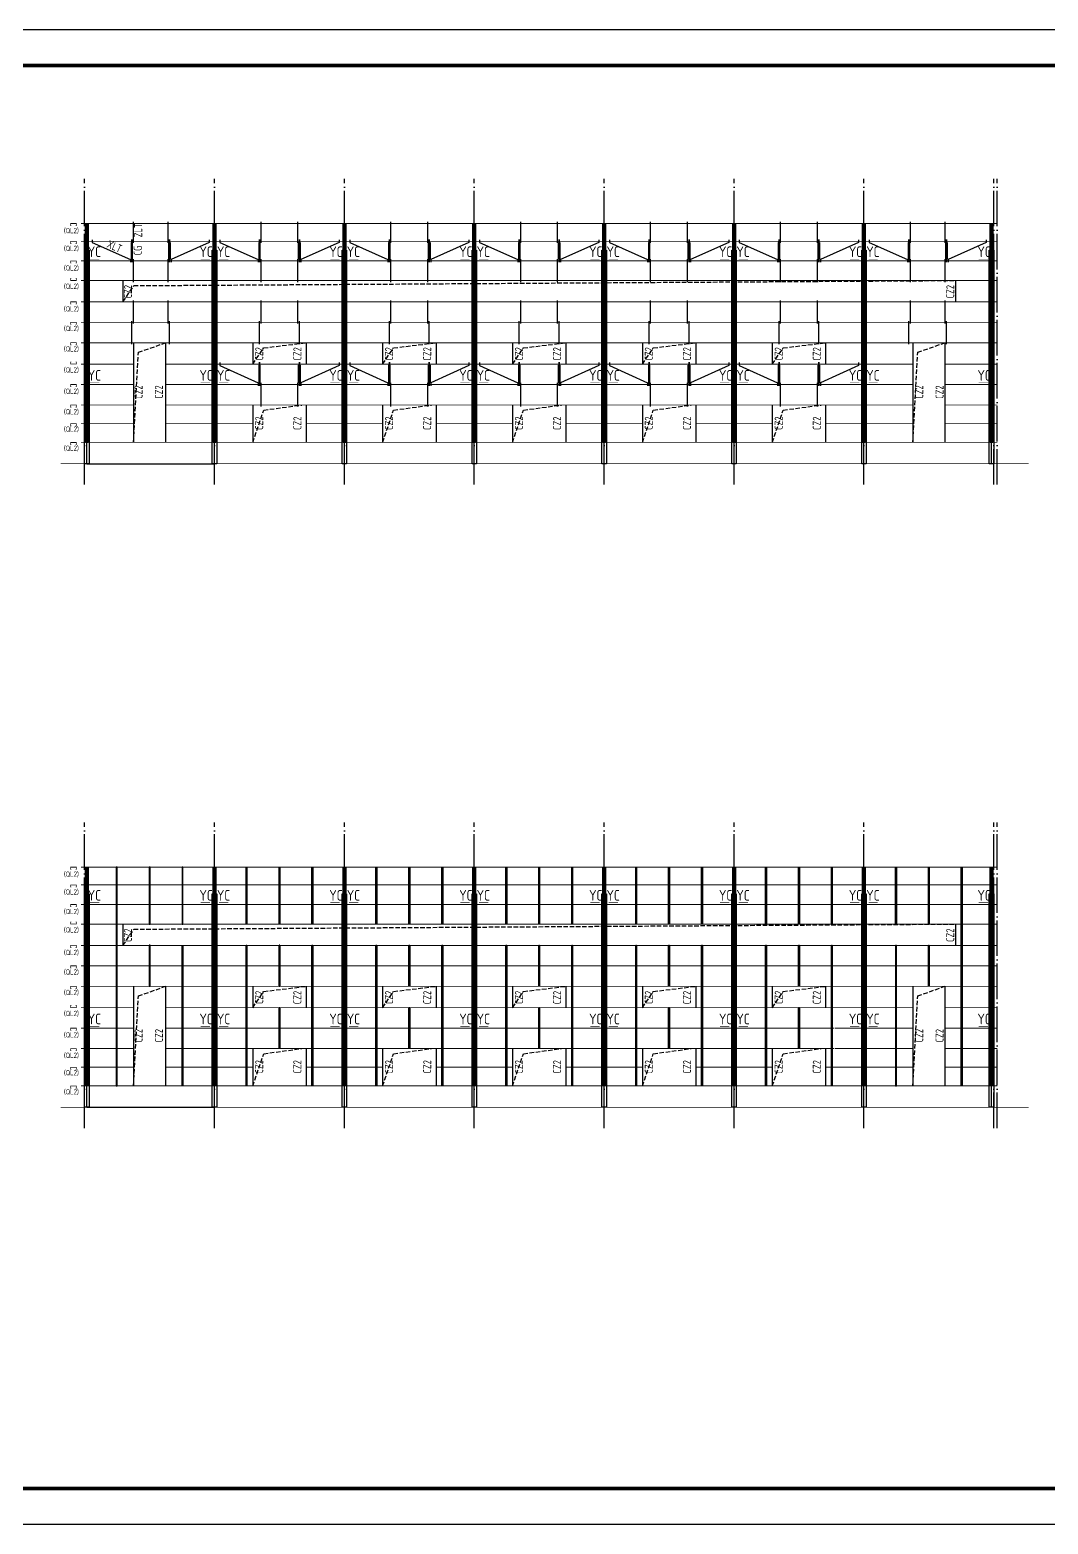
# Model space of a CAD drawing. Extents: x 69728788 to 150163257, y 20675998 to 43663798.
# Drawn here: x 75055105 to 75112336, y 21040288 to 21124288 of the extents above; entities that cross this region are included whole.
import ezdxf

# ---------------------------------------------------------------- set-up
doc = ezdxf.new("R2010")
doc.units = 0
doc.header["$LTSCALE"] = 1000
doc.header["$MEASUREMENT"] = 0
for name, pattern in [('CONTINOUS', [0]), ('DASH', [0.35, 0.25, -0.1]), ('DOTE', [2.42, 2, -0.2, 0.02, -0.2])]:
    doc.linetypes.add(name, pattern=pattern)
doc.layers.get('0').update_dxf_attribs({"linetype": 'CONTINUOUS'})
for name, color, linetype in [('03', 3, 'CONTINUOUS'), ('621', 2, 'CONTINUOUS'), ('AXIS', 3, 'CONTINUOUS'), ('DOTE', 251, 'DOTE'), ('PUB_TITLE', 4, 'CONTINUOUS'), ('TDB_文字', 3, 'CONTINUOUS'), ('TEXT', 7, 'CONTINUOUS'), ('屋面隅撑', 1, 'CONTINUOUS'), ('梁', 4, 'CONTINUOUS'), ('梁虚线', 134, 'DASH'), ('檩条拉条', 253, 'CONTINUOUS'), ('钢柱', 3, 'CONTINUOUS')]:
    doc.layers.add(name, color=color, linetype=linetype)
doc.styles.add('TSSD_Rein', font='atssdeng.shx', dxfattribs={"width": 0.7, "bigfont": 'atssdchn.shx'})

msp = doc.modelspace()

# ---------------------------------------------------------------- linework, layer by layer
at = {"const_width": 50}
for points in [[(75111236.1, 21099899.8), (75056828.8, 21099899.8)], [(75111236.1, 21063720.3), (75056828.8, 21063720.3)]]:
    msp.add_lwpolyline(points, dxfattribs=at)
at = {"layer": '03'}
for p, q in [((75058306.9, 21099899.8), (75065481.9, 21099899.8)), ((75058306.9, 21063720.3), (75065481.9, 21063720.3))]:
    msp.add_line(p, q, dxfattribs=at)
at = {"layer": '621', "const_width": 45}
for points in [[(75057678.3, 21113279.8), (75057718.3, 21113279.8), (75057718.3, 21113399.8), (75057398.3, 21113399.8), (75057398.3, 21113279.8), (75057438.3, 21113279.8)], [(75057678.3, 21112279.8), (75057718.3, 21112279.8), (75057718.3, 21112399.8), (75057398.3, 21112399.8), (75057398.3, 21112279.8), (75057438.3, 21112279.8)], [(75057678.3, 21111179.8), (75057718.3, 21111179.8), (75057718.3, 21111299.8), (75057398.3, 21111299.8), (75057398.3, 21111179.8), (75057438.3, 21111179.8)], [(75057678.3, 21110319.8), (75057718.3, 21110319.8), (75057718.3, 21110199.8), (75057398.3, 21110199.8), (75057398.3, 21110319.8), (75057438.3, 21110319.8)], [(75057678.3, 21108879.8), (75057718.3, 21108879.8), (75057718.3, 21108999.8), (75057398.3, 21108999.8), (75057398.3, 21108879.8), (75057438.3, 21108879.8)], [(75057678.3, 21107729.8), (75057718.3, 21107729.8), (75057718.3, 21107849.8), (75057398.3, 21107849.8), (75057398.3, 21107729.8), (75057438.3, 21107729.8)], [(75057678.3, 21106579.8), (75057718.3, 21106579.8), (75057718.3, 21106699.8), (75057398.3, 21106699.8), (75057398.3, 21106579.8), (75057438.3, 21106579.8)], [(75057678.3, 21105619.8), (75057718.3, 21105619.8), (75057718.3, 21105499.8), (75057398.3, 21105499.8), (75057398.3, 21105619.8), (75057438.3, 21105619.8)], [(75057678.3, 21104229.8), (75057718.3, 21104229.8), (75057718.3, 21104349.8), (75057398.3, 21104349.8), (75057398.3, 21104229.8), (75057438.3, 21104229.8)], [(75057678.3, 21103079.8), (75057718.3, 21103079.8), (75057718.3, 21103199.8), (75057398.3, 21103199.8), (75057398.3, 21103079.8), (75057438.3, 21103079.8)], [(75057678.3, 21102029.8), (75057718.3, 21102029.8), (75057718.3, 21102149.8), (75057398.3, 21102149.8), (75057398.3, 21102029.8), (75057438.3, 21102029.8)], [(75057678.3, 21100975.7), (75057718.3, 21100975.7), (75057718.3, 21101095.7), (75057398.3, 21101095.7), (75057398.3, 21100975.7), (75057438.3, 21100975.7)], [(75057678.3, 21077100.3), (75057718.3, 21077100.3), (75057718.3, 21077220.3), (75057398.3, 21077220.3), (75057398.3, 21077100.3), (75057438.3, 21077100.3)], [(75057678.3, 21076100.3), (75057718.3, 21076100.3), (75057718.3, 21076220.3), (75057398.3, 21076220.3), (75057398.3, 21076100.3), (75057438.3, 21076100.3)], [(75057678.3, 21075000.3), (75057718.3, 21075000.3), (75057718.3, 21075120.3), (75057398.3, 21075120.3), (75057398.3, 21075000.3), (75057438.3, 21075000.3)], [(75057678.3, 21074140.3), (75057718.3, 21074140.3), (75057718.3, 21074020.3), (75057398.3, 21074020.3), (75057398.3, 21074140.3), (75057438.3, 21074140.3)], [(75057678.3, 21072700.3), (75057718.3, 21072700.3), (75057718.3, 21072820.3), (75057398.3, 21072820.3), (75057398.3, 21072700.3), (75057438.3, 21072700.3)], [(75057678.3, 21071550.3), (75057718.3, 21071550.3), (75057718.3, 21071670.3), (75057398.3, 21071670.3), (75057398.3, 21071550.3), (75057438.3, 21071550.3)], [(75057678.3, 21070400.3), (75057718.3, 21070400.3), (75057718.3, 21070520.3), (75057398.3, 21070520.3), (75057398.3, 21070400.3), (75057438.3, 21070400.3)], [(75057678.3, 21069440.3), (75057718.3, 21069440.3), (75057718.3, 21069320.3), (75057398.3, 21069320.3), (75057398.3, 21069440.3), (75057438.3, 21069440.3)], [(75057678.3, 21068050.3), (75057718.3, 21068050.3), (75057718.3, 21068170.3), (75057398.3, 21068170.3), (75057398.3, 21068050.3), (75057438.3, 21068050.3)], [(75057678.3, 21066900.3), (75057718.3, 21066900.3), (75057718.3, 21067020.3), (75057398.3, 21067020.3), (75057398.3, 21066900.3), (75057438.3, 21066900.3)], [(75057678.3, 21065850.3), (75057718.3, 21065850.3), (75057718.3, 21065970.3), (75057398.3, 21065970.3), (75057398.3, 21065850.3), (75057438.3, 21065850.3)], [(75057678.3, 21064796.1), (75057718.3, 21064796.1), (75057718.3, 21064916.1), (75057398.3, 21064916.1), (75057398.3, 21064796.1), (75057438.3, 21064796.1)]]:
    msp.add_lwpolyline(points, dxfattribs=at)
at = {"layer": 'DOTE', "color": 25, "linetype": 'DOTE'}
for p, q in [((75058181.9, 21098726), (75058181.9, 21115911.2)), ((75065481.9, 21098726), (75065481.9, 21115911.2)), ((75072781.9, 21098726), (75072781.9, 21115911.2)), ((75080081.9, 21098726), (75080081.9, 21115911.2)), ((75087381.9, 21098726), (75087381.9, 21115911.2)), ((75094681.9, 21098726), (75094681.9, 21115911.2)), ((75101981.9, 21098726), (75101981.9, 21115911.2)), ((75109281.9, 21098726), (75109281.9, 21115911.2)), ((75109481.9, 21098726), (75109481.9, 21115911.2)), ((75058181.9, 21062546.4), (75058181.9, 21079731.6)), ((75065481.9, 21062546.4), (75065481.9, 21079731.6)), ((75072781.9, 21062546.4), (75072781.9, 21079731.6)), ((75080081.9, 21062546.4), (75080081.9, 21079731.6)), ((75087381.9, 21062546.4), (75087381.9, 21079731.6)), ((75094681.9, 21062546.4), (75094681.9, 21079731.6)), ((75101981.9, 21062546.4), (75101981.9, 21079731.6)), ((75109281.9, 21062546.4), (75109281.9, 21079731.6)), ((75109481.9, 21062546.4), (75109481.9, 21079731.6))]:
    msp.add_line(p, q, dxfattribs=at)
at = {"layer": 'PUB_TITLE'}
msp.add_lwpolyline([(75043830.5, 21040287.7), (75162630.5, 21040287.7), (75162630.5, 21124287.7), (75043830.5, 21124287.7)], close=True, dxfattribs=at)
at = {"layer": 'PUB_TITLE', "const_width": 200}
msp.add_lwpolyline([(75048830.5, 21042287.7), (75160630.5, 21042287.7), (75160630.5, 21122287.7), (75048830.5, 21122287.7)], close=True, dxfattribs=at)
at = {"layer": 'TDB_文字'}
for points in [[(75109081.9, 21113405.6), (75109131.9, 21113405.6), (75109131.9, 21101099.8), (75109081.9, 21101099.8)], [(75109181.9, 21113405.6), (75109231.9, 21113405.6), (75109231.9, 21101099.8), (75109181.9, 21101099.8)], [(75058231.9, 21113399.8), (75058281.9, 21113399.8), (75058281.9, 21101099.8), (75058231.9, 21101099.8)], [(75058331.9, 21113399.8), (75058381.9, 21113399.8), (75058381.9, 21101099.8), (75058331.9, 21101099.8)], [(75065406.9, 21113399.8), (75065456.9, 21113399.8), (75065456.9, 21101099.8), (75065406.9, 21101099.8)], [(75065506.9, 21113399.8), (75065556.9, 21113399.8), (75065556.9, 21101099.8), (75065506.9, 21101099.8)], [(75072706.9, 21113399.8), (75072756.9, 21113399.8), (75072756.9, 21101099.8), (75072706.9, 21101099.8)], [(75072806.9, 21113399.8), (75072856.9, 21113399.8), (75072856.9, 21101099.8), (75072806.9, 21101099.8)], [(75080006.9, 21113399.8), (75080056.9, 21113399.8), (75080056.9, 21101099.8), (75080006.9, 21101099.8)], [(75080106.9, 21113399.8), (75080156.9, 21113399.8), (75080156.9, 21101099.8), (75080106.9, 21101099.8)], [(75087306.9, 21113399.8), (75087356.9, 21113399.8), (75087356.9, 21101099.8), (75087306.9, 21101099.8)], [(75087406.9, 21113399.8), (75087456.9, 21113399.8), (75087456.9, 21101099.8), (75087406.9, 21101099.8)], [(75094606.9, 21113399.8), (75094656.9, 21113399.8), (75094656.9, 21101099.8), (75094606.9, 21101099.8)], [(75094706.9, 21113399.8), (75094756.9, 21113399.8), (75094756.9, 21101099.8), (75094706.9, 21101099.8)], [(75101906.9, 21113399.8), (75101956.9, 21113399.8), (75101956.9, 21101099.8), (75101906.9, 21101099.8)], [(75102006.9, 21113399.8), (75102056.9, 21113399.8), (75102056.9, 21101099.8), (75102006.9, 21101099.8)], [(75058231.9, 21077220.3), (75058281.9, 21077220.3), (75058281.9, 21064920.3), (75058231.9, 21064920.3)], [(75058331.9, 21077220.3), (75058381.9, 21077220.3), (75058381.9, 21064920.3), (75058331.9, 21064920.3)], [(75060006.9, 21077220.3), (75059956.9, 21077220.3), (75059956.9, 21064920.3), (75060006.9, 21064920.3)], [(75061856.9, 21077220.3), (75061806.9, 21077220.3), (75061806.9, 21074012.8), (75061856.9, 21074012.8)], [(75063706.9, 21077220.3), (75063656.9, 21077220.3), (75063656.9, 21074012.8), (75063706.9, 21074012.8)], [(75065406.9, 21077220.3), (75065456.9, 21077220.3), (75065456.9, 21064920.3), (75065406.9, 21064920.3)], [(75065506.9, 21077220.3), (75065556.9, 21077220.3), (75065556.9, 21064920.3), (75065506.9, 21064920.3)], [(75067256.9, 21077220.3), (75067306.9, 21077220.3), (75067306.9, 21074012.8), (75067256.9, 21074012.8)], [(75069106.9, 21077220.3), (75069156.9, 21077220.3), (75069156.9, 21074012.8), (75069106.9, 21074012.8)], [(75070956.9, 21077220.3), (75071006.9, 21077220.3), (75071006.9, 21074012.8), (75070956.9, 21074012.8)], [(75072706.9, 21077220.3), (75072756.9, 21077220.3), (75072756.9, 21064920.3), (75072706.9, 21064920.3)], [(75072806.9, 21077220.3), (75072856.9, 21077220.3), (75072856.9, 21064920.3), (75072806.9, 21064920.3)], [(75074556.9, 21077220.3), (75074606.9, 21077220.3), (75074606.9, 21074012.8), (75074556.9, 21074012.8)], [(75076406.9, 21077220.3), (75076456.9, 21077220.3), (75076456.9, 21074012.8), (75076406.9, 21074012.8)], [(75078256.9, 21077220.3), (75078306.9, 21077220.3), (75078306.9, 21074012.8), (75078256.9, 21074012.8)], [(75080006.9, 21077220.3), (75080056.9, 21077220.3), (75080056.9, 21064920.3), (75080006.9, 21064920.3)], [(75080106.9, 21077220.3), (75080156.9, 21077220.3), (75080156.9, 21064920.3), (75080106.9, 21064920.3)], [(75081856.9, 21077220.3), (75081906.9, 21077220.3), (75081906.9, 21074012.8), (75081856.9, 21074012.8)], [(75083706.9, 21077220.3), (75083756.9, 21077220.3), (75083756.9, 21074012.8), (75083706.9, 21074012.8)], [(75085556.9, 21077220.3), (75085606.9, 21077220.3), (75085606.9, 21074012.8), (75085556.9, 21074012.8)], [(75087306.9, 21077220.3), (75087356.9, 21077220.3), (75087356.9, 21064920.3), (75087306.9, 21064920.3)], [(75087406.9, 21077220.3), (75087456.9, 21077220.3), (75087456.9, 21064920.3), (75087406.9, 21064920.3)], [(75089156.9, 21077220.3), (75089206.9, 21077220.3), (75089206.9, 21074012.8), (75089156.9, 21074012.8)], [(75091006.9, 21077220.3), (75091056.9, 21077220.3), (75091056.9, 21074012.8), (75091006.9, 21074012.8)], [(75092856.9, 21077220.3), (75092906.9, 21077220.3), (75092906.9, 21074012.8), (75092856.9, 21074012.8)], [(75094606.9, 21077220.3), (75094656.9, 21077220.3), (75094656.9, 21064920.3), (75094606.9, 21064920.3)], [(75094706.9, 21077220.3), (75094756.9, 21077220.3), (75094756.9, 21064920.3), (75094706.9, 21064920.3)], [(75096456.9, 21077220.3), (75096506.9, 21077220.3), (75096506.9, 21074012.8), (75096456.9, 21074012.8)], [(75098306.9, 21077220.3), (75098356.9, 21077220.3), (75098356.9, 21074012.8), (75098306.9, 21074012.8)], [(75100156.9, 21077220.3), (75100206.9, 21077220.3), (75100206.9, 21074012.8), (75100156.9, 21074012.8)], [(75101906.9, 21077220.3), (75101956.9, 21077220.3), (75101956.9, 21064920.3), (75101906.9, 21064920.3)], [(75102006.9, 21077220.3), (75102056.9, 21077220.3), (75102056.9, 21064920.3), (75102006.9, 21064920.3)], [(75103756.9, 21077220.3), (75103806.9, 21077220.3), (75103806.9, 21074012.8), (75103756.9, 21074012.8)], [(75105606.9, 21077220.3), (75105656.9, 21077220.3), (75105656.9, 21074012.8), (75105606.9, 21074012.8)], [(75107456.9, 21077220.3), (75107506.9, 21077220.3), (75107506.9, 21064920.3), (75107456.9, 21064920.3)], [(75109081.9, 21077226.1), (75109131.9, 21077226.1), (75109131.9, 21064920.3), (75109081.9, 21064920.3)], [(75109181.9, 21077226.1), (75109231.9, 21077226.1), (75109231.9, 21064920.3), (75109181.9, 21064920.3)], [(75061856.9, 21072825.9), (75061806.9, 21072825.9), (75061806.9, 21070520.3), (75061856.9, 21070520.3)], [(75063656.9, 21072820.3), (75063706.9, 21072820.3), (75063706.9, 21064920.3), (75063656.9, 21064920.3)], [(75067256.9, 21072825.9), (75067306.9, 21072825.9), (75067306.9, 21064920.3), (75067256.9, 21064920.3)], [(75069156.9, 21072825.9), (75069106.9, 21072825.9), (75069106.9, 21070520.3), (75069156.9, 21070520.3)], [(75069106.9, 21072825.9), (75069156.9, 21072825.9), (75069156.9, 21070520.3), (75069106.9, 21070520.3)], [(75070956.9, 21072825.9), (75071006.9, 21072825.9), (75071006.9, 21064920.3), (75070956.9, 21064920.3)], [(75074556.9, 21072825.9), (75074606.9, 21072825.9), (75074606.9, 21064920.3), (75074556.9, 21064920.3)], [(75076406.9, 21072825.9), (75076456.9, 21072825.9), (75076456.9, 21070520.3), (75076406.9, 21070520.3)], [(75078256.9, 21072825.9), (75078306.9, 21072825.9), (75078306.9, 21064920.3), (75078256.9, 21064920.3)], [(75081856.9, 21072825.9), (75081906.9, 21072825.9), (75081906.9, 21064920.3), (75081856.9, 21064920.3)], [(75083706.9, 21072825.9), (75083756.9, 21072825.9), (75083756.9, 21070520.3), (75083706.9, 21070520.3)], [(75085556.9, 21072825.9), (75085606.9, 21072825.9), (75085606.9, 21064920.3), (75085556.9, 21064920.3)], [(75089156.9, 21072825.9), (75089206.9, 21072825.9), (75089206.9, 21064920.3), (75089156.9, 21064920.3)], [(75091006.9, 21072825.9), (75091056.9, 21072825.9), (75091056.9, 21070520.3), (75091006.9, 21070520.3)], [(75092856.9, 21072825.9), (75092906.9, 21072825.9), (75092906.9, 21064920.3), (75092856.9, 21064920.3)], [(75096456.9, 21072825.9), (75096506.9, 21072825.9), (75096506.9, 21064920.3), (75096456.9, 21064920.3)], [(75098306.9, 21072825.9), (75098356.9, 21072825.9), (75098356.9, 21070520.3), (75098306.9, 21070520.3)], [(75100156.9, 21072825.9), (75100206.9, 21072825.9), (75100206.9, 21064920.3), (75100156.9, 21064920.3)], [(75103806.9, 21072820.3), (75103756.9, 21072820.3), (75103756.9, 21064920.3), (75103806.9, 21064920.3)], [(75105606.9, 21072825.9), (75105656.9, 21072825.9), (75105656.9, 21070520.3), (75105606.9, 21070520.3)], [(75069106.9, 21069325.9), (75069156.9, 21069325.9), (75069156.9, 21067020.3), (75069106.9, 21067020.3)], [(75076406.9, 21069325.9), (75076456.9, 21069325.9), (75076456.9, 21067020.3), (75076406.9, 21067020.3)], [(75083706.9, 21069325.9), (75083756.9, 21069325.9), (75083756.9, 21067020.3), (75083706.9, 21067020.3)], [(75091006.9, 21069325.9), (75091056.9, 21069325.9), (75091056.9, 21067020.3), (75091006.9, 21067020.3)], [(75098306.9, 21069325.9), (75098356.9, 21069325.9), (75098356.9, 21067020.3), (75098306.9, 21067020.3)]]:
    msp.add_lwpolyline(points, close=True, dxfattribs=at)
at = {"layer": '屋面隅撑', "const_width": 30}
for points in [[(75059005.3, 21111399.8), (75058482.9, 21111399.8)], [(75064698.7, 21111399.8), (75065221.1, 21111399.8)], [(75066265.2, 21111399.8), (75065742.8, 21111399.8)], [(75071998.7, 21111399.8), (75072521.1, 21111399.8)], [(75073565.2, 21111399.8), (75073042.8, 21111399.8)], [(75079298.7, 21111399.8), (75079821.1, 21111399.8)], [(75080865.2, 21111399.8), (75080342.8, 21111399.8)], [(75086598.7, 21111399.8), (75087121.1, 21111399.8)], [(75088165.2, 21111399.8), (75087642.8, 21111399.8)], [(75093898.7, 21111399.8), (75094421.1, 21111399.8)], [(75095465.2, 21111399.8), (75094942.8, 21111399.8)], [(75101198.7, 21111399.8), (75101721.1, 21111399.8)], [(75102765.2, 21111399.8), (75102242.8, 21111399.8)], [(75108429.3, 21111399.8), (75108951.7, 21111399.8)], [(75059005.3, 21104449.8), (75058482.9, 21104449.8)], [(75064698.7, 21104449.8), (75065221.1, 21104449.8)], [(75066265.2, 21104449.8), (75065742.8, 21104449.8)], [(75071998.7, 21104449.8), (75072521.1, 21104449.8)], [(75073565.2, 21104449.8), (75073042.8, 21104449.8)], [(75079298.7, 21104449.8), (75079821.1, 21104449.8)], [(75080865.2, 21104449.8), (75080342.8, 21104449.8)], [(75086598.7, 21104449.8), (75087121.1, 21104449.8)], [(75088165.2, 21104449.8), (75087642.8, 21104449.8)], [(75093898.7, 21104449.8), (75094421.1, 21104449.8)], [(75095465.2, 21104449.8), (75094942.8, 21104449.8)], [(75101198.7, 21104449.8), (75101721.1, 21104449.8)], [(75102765.2, 21104449.8), (75102242.8, 21104449.8)], [(75108429.3, 21104449.8), (75108951.7, 21104449.8)], [(75059005.3, 21075220.2), (75058482.9, 21075220.2)], [(75064698.7, 21075220.2), (75065221.1, 21075220.2)], [(75066265.2, 21075220.2), (75065742.8, 21075220.2)], [(75071998.7, 21075220.2), (75072521.1, 21075220.2)], [(75073565.2, 21075220.2), (75073042.8, 21075220.2)], [(75079298.7, 21075220.2), (75079821.1, 21075220.2)], [(75080865.2, 21075220.2), (75080342.8, 21075220.2)], [(75086598.7, 21075220.2), (75087121.1, 21075220.2)], [(75088165.2, 21075220.2), (75087642.8, 21075220.2)], [(75093898.7, 21075220.2), (75094421.1, 21075220.2)], [(75095465.2, 21075220.2), (75094942.8, 21075220.2)], [(75101198.7, 21075220.2), (75101721.1, 21075220.2)], [(75102765.2, 21075220.2), (75102242.8, 21075220.2)], [(75108429.3, 21075220.2), (75108951.7, 21075220.2)], [(75059005.3, 21068270.2), (75058482.9, 21068270.2)], [(75064698.7, 21068270.2), (75065221.1, 21068270.2)], [(75066265.2, 21068270.2), (75065742.8, 21068270.2)], [(75071998.7, 21068270.2), (75072521.1, 21068270.2)], [(75073565.2, 21068270.2), (75073042.8, 21068270.2)], [(75079298.7, 21068270.2), (75079821.1, 21068270.2)], [(75080865.2, 21068270.2), (75080342.8, 21068270.2)], [(75086598.7, 21068270.2), (75087121.1, 21068270.2)], [(75088165.2, 21068270.2), (75087642.8, 21068270.2)], [(75093898.7, 21068270.2), (75094421.1, 21068270.2)], [(75095465.2, 21068270.2), (75094942.8, 21068270.2)], [(75101198.7, 21068270.2), (75101721.1, 21068270.2)], [(75102765.2, 21068270.2), (75102242.8, 21068270.2)], [(75108429.3, 21068270.2), (75108951.7, 21068270.2)]]:
    msp.add_lwpolyline(points, dxfattribs=at)
at = {"layer": '梁', "linetype": 'CONTINOUS'}
for p, q in [((75058306.9, 21099899.8), (75058306.9, 21113399.8)), ((75065481.9, 21099899.8), (75065481.9, 21113394)), ((75072781.9, 21099899.8), (75072781.9, 21113394)), ((75080081.9, 21099899.8), (75080081.9, 21113394)), ((75087381.9, 21099899.8), (75087381.9, 21113394)), ((75094681.9, 21099899.8), (75094681.9, 21113394)), ((75101981.9, 21099899.8), (75101981.9, 21113394)), ((75109156.9, 21099899.8), (75109156.9, 21113399.8)), ((75060331.9, 21110199.8), (75060331.9, 21108999.8)), ((75107131.9, 21110199.8), (75107131.9, 21108999.8)), ((75060931.9, 21106699.8), (75060931.9, 21101099.8)), ((75062731.9, 21106699.8), (75062731.9, 21101099.8)), ((75067631.9, 21106699.8), (75067631.9, 21105499.8)), ((75070631.9, 21106699.8), (75070631.9, 21105499.8)), ((75074931.9, 21106699.8), (75074931.9, 21105499.8)), ((75077931.9, 21106699.8), (75077931.9, 21105499.8)), ((75082231.9, 21106699.8), (75082231.9, 21105499.8)), ((75085231.9, 21106699.8), (75085231.9, 21105499.8)), ((75089531.9, 21106699.8), (75089531.9, 21105499.8)), ((75092531.9, 21106699.8), (75092531.9, 21105499.8)), ((75096831.9, 21106699.8), (75096831.9, 21105499.8)), ((75099831.9, 21106699.8), (75099831.9, 21105499.8)), ((75104731.9, 21106699.8), (75104731.9, 21101099.8)), ((75106531.9, 21106699.8), (75106531.9, 21101099.8)), ((75067631.9, 21103199.8), (75067631.9, 21101099.8)), ((75070631.9, 21103199.8), (75070631.9, 21101099.8)), ((75074931.9, 21103199.8), (75074931.9, 21101099.8)), ((75077931.9, 21103199.8), (75077931.9, 21101099.8)), ((75082231.9, 21103199.8), (75082231.9, 21101099.8)), ((75085231.9, 21103199.8), (75085231.9, 21101099.8)), ((75089531.9, 21103199.8), (75089531.9, 21101099.8)), ((75092531.9, 21103199.8), (75092531.9, 21101099.8)), ((75096831.9, 21103199.8), (75096831.9, 21101099.8)), ((75099831.9, 21103199.8), (75099831.9, 21101099.8)), ((75058306.9, 21063720.3), (75058306.9, 21077220.3)), ((75065481.9, 21063720.3), (75065481.9, 21077214.4)), ((75072781.9, 21063720.3), (75072781.9, 21077214.4)), ((75080081.9, 21063720.3), (75080081.9, 21077214.4)), ((75087381.9, 21063720.3), (75087381.9, 21077214.4)), ((75094681.9, 21063720.3), (75094681.9, 21077214.4)), ((75101981.9, 21063720.3), (75101981.9, 21077214.4)), ((75109156.9, 21063720.3), (75109156.9, 21077220.3)), ((75060331.9, 21074020.3), (75060331.9, 21072820.3)), ((75107131.9, 21074020.3), (75107131.9, 21072820.3)), ((75060931.9, 21070520.3), (75060931.9, 21064920.3)), ((75062731.9, 21070520.3), (75062731.9, 21064920.3)), ((75067631.9, 21070520.3), (75067631.9, 21069320.3)), ((75070631.9, 21070520.3), (75070631.9, 21069320.3)), ((75074931.9, 21070520.3), (75074931.9, 21069320.3)), ((75074931.9, 21070520.3), (75074931.9, 21069320.3)), ((75077931.9, 21070520.3), (75077931.9, 21069320.3)), ((75082231.9, 21070520.3), (75082231.9, 21069320.3)), ((75085231.9, 21070520.3), (75085231.9, 21069320.3)), ((75089531.9, 21070520.3), (75089531.9, 21069320.3)), ((75092531.9, 21070520.3), (75092531.9, 21069320.3)), ((75096831.9, 21070520.3), (75096831.9, 21069320.3)), ((75099831.9, 21070520.3), (75099831.9, 21069320.3)), ((75104731.9, 21070520.3), (75104731.9, 21064920.3)), ((75106531.9, 21070520.3), (75106531.9, 21064920.3)), ((75067631.9, 21067020.3), (75067631.9, 21064920.3)), ((75070631.9, 21067020.3), (75070631.9, 21064920.3)), ((75074931.9, 21067020.3), (75074931.9, 21064920.3)), ((75077931.9, 21067020.3), (75077931.9, 21064920.3)), ((75082231.9, 21067020.3), (75082231.9, 21064920.3)), ((75085231.9, 21067020.3), (75085231.9, 21064920.3)), ((75089531.9, 21067020.3), (75089531.9, 21064920.3)), ((75092531.9, 21067020.3), (75092531.9, 21064920.3)), ((75096831.9, 21067020.3), (75096831.9, 21064920.3)), ((75099831.9, 21067020.3), (75099831.9, 21064920.3))]:
    msp.add_line(p, q, dxfattribs=at)
at = {"layer": '梁', "linetype": 'CONTINOUS', "const_width": 50}
for points in [[(75109481.9, 21113399.8), (75057981.9, 21113399.8)], [(75109481.9, 21112399.8), (75057981.9, 21112399.8)], [(75109481.9, 21111299.8), (75057981.9, 21111299.8)], [(75109481.9, 21110199.8), (75057981.9, 21110199.8)], [(75109481.9, 21108999.8), (75057981.9, 21108999.8)], [(75109481.9, 21107849.8), (75057981.9, 21107849.8)], [(75109481.9, 21106699.8), (75057981.9, 21106699.8)], [(75060931.9, 21105499.8), (75057981.9, 21105499.8)], [(75104731.9, 21105499.8), (75062731.9, 21105499.8)], [(75109481.9, 21105499.8), (75106531.9, 21105499.8)], [(75060931.9, 21104349.8), (75057981.9, 21104349.8)], [(75071131.9, 21104349.8), (75062731.9, 21104349.8)], [(75100331.9, 21104349.8), (75071131.9, 21104349.8)], [(75104731.9, 21104349.8), (75100331.9, 21104349.8)], [(75109481.9, 21104349.8), (75106531.9, 21104349.8)], [(75060931.9, 21103199.8), (75057981.9, 21103199.8)], [(75071131.9, 21103199.8), (75062731.9, 21103199.8)], [(75100331.9, 21103199.8), (75071131.9, 21103199.8)], [(75104731.9, 21103199.8), (75100331.9, 21103199.8)], [(75109481.9, 21103199.8), (75106531.9, 21103199.8)], [(75060931.9, 21102149.8), (75057981.9, 21102149.8)], [(75067631.9, 21102149.8), (75062731.9, 21102149.8)], [(75074931.9, 21102149.8), (75070631.9, 21102149.8)], [(75082231.9, 21102149.8), (75077931.9, 21102149.8)], [(75089531.9, 21102149.8), (75085231.9, 21102149.8)], [(75096831.9, 21102149.8), (75092531.9, 21102149.8)], [(75104731.9, 21102149.8), (75099831.9, 21102149.8)], [(75109481.9, 21102149.8), (75106531.9, 21102149.8)], [(75071131.9, 21101099.8), (75057981.9, 21101099.8)], [(75100331.9, 21101099.8), (75071131.9, 21101099.8)], [(75109481.9, 21101099.8), (75100331.9, 21101099.8)], [(75109481.9, 21077220.3), (75057981.9, 21077220.3)], [(75109481.9, 21076220.3), (75057981.9, 21076220.3)], [(75109481.9, 21075120.3), (75057981.9, 21075120.3)], [(75109481.9, 21074020.3), (75057981.9, 21074020.3)], [(75109481.9, 21072820.3), (75057981.9, 21072820.3)], [(75109481.9, 21071670.3), (75057981.9, 21071670.3)], [(75109481.9, 21070520.3), (75057981.9, 21070520.3)], [(75060931.9, 21069320.3), (75057981.9, 21069320.3)], [(75104731.9, 21069320.3), (75062731.9, 21069320.3)], [(75109481.9, 21069320.3), (75106531.9, 21069320.3)], [(75060931.9, 21068170.3), (75057981.9, 21068170.3)], [(75071131.9, 21068170.3), (75062731.9, 21068170.3)], [(75100306.9, 21068170.3), (75071131.9, 21068170.3)], [(75104731.9, 21068170.3), (75100331.9, 21068170.3)], [(75109481.9, 21068170.3), (75106531.9, 21068170.3)], [(75060931.9, 21067020.3), (75057981.9, 21067020.3)], [(75067131.9, 21067020.3), (75062731.9, 21067020.3)], [(75100306.9, 21067020.3), (75067131.9, 21067020.3)], [(75104731.9, 21067020.3), (75100331.9, 21067020.3)], [(75109481.9, 21067020.3), (75106531.9, 21067020.3)], [(75060931.9, 21065970.3), (75057981.9, 21065970.3)], [(75067631.9, 21065970.3), (75062731.9, 21065970.3)], [(75074931.9, 21065970.3), (75070631.9, 21065970.3)], [(75082231.9, 21065970.3), (75077931.9, 21065970.3)], [(75089531.9, 21065970.3), (75085231.9, 21065970.3)], [(75096831.9, 21065970.3), (75092531.9, 21065970.3)], [(75104731.9, 21065970.3), (75099831.9, 21065970.3)], [(75109481.9, 21065970.3), (75106531.9, 21065970.3)], [(75067131.9, 21064920.3), (75057981.9, 21064920.3)], [(75074556.9, 21064920.3), (75067131.9, 21064920.3)], [(75100356.9, 21064920.3), (75074481.9, 21064920.3)], [(75109481.9, 21064920.3), (75100331.9, 21064920.3)]]:
    msp.add_lwpolyline(points, dxfattribs=at)
at = {"layer": '梁虚线'}
for points in [[(75060331.9, 21108999.8), (75060946.6, 21109909.9), (75107131.9, 21110199.8)], [(75060931.9, 21101099.8), (75061204.6, 21106161.5), (75062731.9, 21106699.8)], [(75067631.9, 21105499.8), (75068246.6, 21106409.9), (75070631.9, 21106699.8)], [(75074931.9, 21105499.8), (75075546.6, 21106409.9), (75077931.9, 21106699.8)], [(75082231.9, 21105499.8), (75082846.6, 21106409.9), (75085231.9, 21106699.8)], [(75089531.9, 21105499.8), (75090146.6, 21106409.9), (75092531.9, 21106699.8)], [(75096831.9, 21105499.8), (75097446.6, 21106409.9), (75099831.9, 21106699.8)], [(75104731.9, 21101099.8), (75105004.6, 21106161.5), (75106531.9, 21106699.8)], [(75067631.9, 21101099.8), (75068246.6, 21102909.9), (75070381.9, 21103199.8)], [(75074931.9, 21101099.8), (75075546.6, 21102909.9), (75077681.9, 21103199.8)], [(75082231.9, 21101099.8), (75082846.6, 21102909.9), (75084981.9, 21103199.8)], [(75089531.9, 21101099.8), (75090146.6, 21102909.9), (75092281.9, 21103199.8)], [(75096831.9, 21101099.8), (75097446.6, 21102909.9), (75099581.9, 21103199.8)], [(75060331.9, 21072820.3), (75060946.6, 21073730.3), (75107131.9, 21074020.3)], [(75060931.9, 21064920.3), (75061204.6, 21069981.9), (75062731.9, 21070520.3)], [(75067631.9, 21069320.3), (75068246.6, 21070230.3), (75070631.9, 21070520.3)], [(75074931.9, 21069320.3), (75075546.6, 21070230.3), (75077931.9, 21070520.3)], [(75082231.9, 21069320.3), (75082846.6, 21070230.3), (75085231.9, 21070520.3)], [(75089531.9, 21069320.3), (75090146.6, 21070230.3), (75092531.9, 21070520.3)], [(75096831.9, 21069320.3), (75097446.6, 21070230.3), (75099831.9, 21070520.3)], [(75104731.9, 21064920.3), (75105004.6, 21069981.9), (75106531.9, 21070520.3)], [(75067631.9, 21064920.3), (75068246.6, 21066730.3), (75070381.9, 21067020.3)], [(75074931.9, 21064920.3), (75075546.6, 21066730.3), (75077681.9, 21067020.3)], [(75082231.9, 21064920.3), (75082846.6, 21066730.3), (75084981.9, 21067020.3)], [(75089531.9, 21064920.3), (75090146.6, 21066730.3), (75092281.9, 21067020.3)], [(75096831.9, 21064920.3), (75097446.6, 21066730.3), (75099581.9, 21067020.3)]]:
    msp.add_lwpolyline(points, dxfattribs=at)
at = {"layer": '檩条拉条'}
for p, q in [((75060919.8, 21112307.6), (75060919.8, 21113500.7)), ((75062869.1, 21112307.6), (75062869.1, 21113500.7)), ((75068094.8, 21112307.6), (75068094.8, 21113500.7)), ((75070169.1, 21112307.6), (75070169.1, 21113500.7)), ((75075394.8, 21112307.6), (75075394.8, 21113500.7)), ((75077469.1, 21112307.6), (75077469.1, 21113500.7)), ((75082694.8, 21112307.6), (75082694.8, 21113500.7)), ((75084769.1, 21112307.6), (75084769.1, 21113500.7)), ((75089994.8, 21112307.6), (75089994.8, 21113500.7)), ((75092069.1, 21112307.6), (75092069.1, 21113500.7)), ((75097294.8, 21112307.6), (75097294.8, 21113500.7)), ((75099369.1, 21112307.6), (75099369.1, 21113500.7)), ((75104594.8, 21112307.6), (75104594.8, 21113500.7)), ((75106544.1, 21112307.6), (75106544.1, 21113500.7)), ((75060835.9, 21112500.7), (75060835.9, 21111227.6)), ((75060835.9, 21111227.6), (75060835.9, 21112500.7)), ((75062953, 21112500.7), (75062953, 21111227.6)), ((75062953, 21111227.6), (75062953, 21112500.7)), ((75068010.9, 21112500.7), (75068010.9, 21111227.6)), ((75068010.9, 21111227.6), (75068010.9, 21112500.7)), ((75070253, 21112500.7), (75070253, 21111227.6)), ((75070253, 21111227.6), (75070253, 21112500.7)), ((75075310.9, 21112500.7), (75075310.9, 21111227.6)), ((75075310.9, 21111227.6), (75075310.9, 21112500.7)), ((75077553, 21112500.7), (75077553, 21111227.6)), ((75077553, 21111227.6), (75077553, 21112500.7)), ((75082610.9, 21112500.7), (75082610.9, 21111227.6)), ((75082610.9, 21111227.6), (75082610.9, 21112500.7)), ((75084853, 21112500.7), (75084853, 21111227.6)), ((75084853, 21111227.6), (75084853, 21112500.7)), ((75089910.9, 21112500.7), (75089910.9, 21111227.6)), ((75089910.9, 21111227.6), (75089910.9, 21112500.7)), ((75092153, 21112500.7), (75092153, 21111227.6)), ((75092153, 21111227.6), (75092153, 21112500.7)), ((75097210.9, 21112500.7), (75097210.9, 21111227.6)), ((75097210.9, 21111227.6), (75097210.9, 21112500.7)), ((75099453, 21112500.7), (75099453, 21111227.6)), ((75099453, 21111227.6), (75099453, 21112500.7)), ((75104510.9, 21112500.7), (75104510.9, 21111227.6)), ((75104510.9, 21111227.6), (75104510.9, 21112500.7)), ((75106628, 21112500.7), (75106628, 21111227.6)), ((75106628, 21111227.6), (75106628, 21112500.7)), ((75060919.8, 21110107.6), (75060919.8, 21111400.7)), ((75062869.1, 21110107.6), (75062869.1, 21111400.7)), ((75068094.8, 21110107.6), (75068094.8, 21111400.7)), ((75070169.1, 21110107.6), (75070169.1, 21111400.7)), ((75075394.8, 21110107.6), (75075394.8, 21111400.7)), ((75077469.1, 21110107.6), (75077469.1, 21111400.7)), ((75082694.8, 21110107.6), (75082694.8, 21111400.7)), ((75084769.1, 21110107.6), (75084769.1, 21111400.7)), ((75089994.8, 21110107.6), (75089994.8, 21111400.7)), ((75092069.1, 21110107.6), (75092069.1, 21111400.7)), ((75097294.8, 21110107.6), (75097294.8, 21111400.7)), ((75099369.1, 21110107.6), (75099369.1, 21111400.7)), ((75104594.8, 21110107.6), (75104594.8, 21111400.7)), ((75106544.1, 21110107.6), (75106544.1, 21111400.7)), ((75060919.8, 21107774.7), (75060919.8, 21109067.9)), ((75062869.1, 21107774.7), (75062869.1, 21109067.9)), ((75068094.8, 21107774.7), (75068094.8, 21109067.9)), ((75070169.1, 21107774.7), (75070169.1, 21109067.9)), ((75075394.8, 21107774.7), (75075394.8, 21109067.9)), ((75077469.1, 21107774.7), (75077469.1, 21109067.9)), ((75082694.8, 21107774.7), (75082694.8, 21109067.9)), ((75084769.1, 21107774.7), (75084769.1, 21109067.9)), ((75089994.8, 21107774.7), (75089994.8, 21109067.9)), ((75092069.1, 21107774.7), (75092069.1, 21109067.9)), ((75097294.8, 21107774.7), (75097294.8, 21109067.9)), ((75099369.1, 21107774.7), (75099369.1, 21109067.9)), ((75104594.8, 21107774.7), (75104594.8, 21109067.9)), ((75106544.1, 21107774.7), (75106544.1, 21109067.9)), ((75060835.8, 21106624.7), (75060835.8, 21107917.9)), ((75062953.1, 21106624.7), (75062953.1, 21107917.9)), ((75068010.8, 21106624.7), (75068010.8, 21107917.9)), ((75070253.1, 21106624.7), (75070253.1, 21107917.9)), ((75075310.8, 21106624.7), (75075310.8, 21107917.9)), ((75077553.1, 21106624.7), (75077553.1, 21107917.9)), ((75082610.8, 21106624.7), (75082610.8, 21107917.9)), ((75084853.1, 21106624.7), (75084853.1, 21107917.9)), ((75089910.8, 21106624.7), (75089910.8, 21107917.9)), ((75092153.1, 21106624.7), (75092153.1, 21107917.9)), ((75097210.8, 21106624.7), (75097210.8, 21107917.9)), ((75099453.1, 21106624.7), (75099453.1, 21107917.9)), ((75104510.8, 21106624.7), (75104510.8, 21107917.9)), ((75106628.1, 21106624.7), (75106628.1, 21107917.9)), ((75068010.9, 21105600.7), (75068010.9, 21104277.6)), ((75068010.9, 21104277.6), (75068010.9, 21105600.7)), ((75070253, 21105600.7), (75070253, 21104277.6)), ((75070253, 21104277.6), (75070253, 21105600.7)), ((75075310.9, 21105600.7), (75075310.9, 21104277.6)), ((75075310.9, 21104277.6), (75075310.9, 21105600.7)), ((75077553, 21105600.7), (75077553, 21104277.6)), ((75077553, 21104277.6), (75077553, 21105600.7)), ((75082610.9, 21105600.7), (75082610.9, 21104277.6)), ((75082610.9, 21104277.6), (75082610.9, 21105600.7)), ((75084853, 21105600.7), (75084853, 21104277.6)), ((75084853, 21104277.6), (75084853, 21105600.7)), ((75089910.9, 21105600.7), (75089910.9, 21104277.6)), ((75089910.9, 21104277.6), (75089910.9, 21105600.7)), ((75092153, 21105600.7), (75092153, 21104277.6)), ((75092153, 21104277.6), (75092153, 21105600.7)), ((75097210.9, 21105600.7), (75097210.9, 21104277.6)), ((75097210.9, 21104277.6), (75097210.9, 21105600.7)), ((75099453, 21105600.7), (75099453, 21104277.6)), ((75099453, 21104277.6), (75099453, 21105600.7)), ((75068094.8, 21103107.6), (75068094.8, 21104450.7)), ((75070169.1, 21103107.6), (75070169.1, 21104450.7)), ((75075394.8, 21103107.6), (75075394.8, 21104450.7)), ((75077469.1, 21103107.6), (75077469.1, 21104450.7)), ((75082694.8, 21103107.6), (75082694.8, 21104450.7)), ((75084769.1, 21103107.6), (75084769.1, 21104450.7)), ((75089994.8, 21103107.6), (75089994.8, 21104450.7)), ((75092069.1, 21103107.6), (75092069.1, 21104450.7)), ((75097294.8, 21103107.6), (75097294.8, 21104450.7)), ((75099369.1, 21103107.6), (75099369.1, 21104450.7))]:
    msp.add_line(p, q, dxfattribs=at)
for points in [[(75058604.6, 21112487.6), (75058604.6, 21112327.6), (75060751.9, 21111387.6), (75060751.9, 21111227.6)], [(75065184.3, 21112487.6), (75065184.3, 21112327.6), (75063037, 21111387.6), (75063037, 21111227.6)], [(75065779.6, 21112487.6), (75065779.6, 21112327.6), (75067926.9, 21111387.6), (75067926.9, 21111227.6)], [(75072484.3, 21112487.6), (75072484.3, 21112327.6), (75070337, 21111387.6), (75070337, 21111227.6)], [(75073079.6, 21112487.6), (75073079.6, 21112327.6), (75075226.9, 21111387.6), (75075226.9, 21111227.6)], [(75079784.3, 21112487.6), (75079784.3, 21112327.6), (75077637, 21111387.6), (75077637, 21111227.6)], [(75080379.6, 21112487.6), (75080379.6, 21112327.6), (75082526.9, 21111387.6), (75082526.9, 21111227.6)], [(75087084.3, 21112487.6), (75087084.3, 21112327.6), (75084937, 21111387.6), (75084937, 21111227.6)], [(75087679.6, 21112487.6), (75087679.6, 21112327.6), (75089826.9, 21111387.6), (75089826.9, 21111227.6)], [(75094384.3, 21112487.6), (75094384.3, 21112327.6), (75092237, 21111387.6), (75092237, 21111227.6)], [(75094979.6, 21112487.6), (75094979.6, 21112327.6), (75097126.9, 21111387.6), (75097126.9, 21111227.6)], [(75101684.3, 21112487.6), (75101684.3, 21112327.6), (75099537, 21111387.6), (75099537, 21111227.6)], [(75102279.6, 21112487.6), (75102279.6, 21112327.6), (75104426.9, 21111387.6), (75104426.9, 21111227.6)], [(75108859.3, 21112487.6), (75108859.3, 21112327.6), (75106712, 21111387.6), (75106712, 21111227.6)], [(75065779.6, 21105587.6), (75065779.6, 21105427.6), (75067926.9, 21104437.6), (75067926.9, 21104277.6)], [(75072484.3, 21105587.6), (75072484.3, 21105427.6), (75070337, 21104437.6), (75070337, 21104277.6)], [(75073079.6, 21105587.6), (75073079.6, 21105427.6), (75075226.9, 21104437.6), (75075226.9, 21104277.6)], [(75079784.3, 21105587.6), (75079784.3, 21105427.6), (75077637, 21104437.6), (75077637, 21104277.6)], [(75080379.6, 21105587.6), (75080379.6, 21105427.6), (75082526.9, 21104437.6), (75082526.9, 21104277.6)], [(75087084.3, 21105587.6), (75087084.3, 21105427.6), (75084937, 21104437.6), (75084937, 21104277.6)], [(75087679.6, 21105587.6), (75087679.6, 21105427.6), (75089826.9, 21104437.6), (75089826.9, 21104277.6)], [(75094384.3, 21105587.6), (75094384.3, 21105427.6), (75092237, 21104437.6), (75092237, 21104277.6)], [(75094979.6, 21105587.6), (75094979.6, 21105427.6), (75097126.9, 21104437.6), (75097126.9, 21104277.6)], [(75101684.3, 21105587.6), (75101684.3, 21105427.6), (75099537, 21104437.6), (75099537, 21104277.6)]]:
    msp.add_lwpolyline(points, dxfattribs=at)
for points in [[(75060881.2, 21112340.7), (75060794.7, 21112340.7), (75060794.7, 21111400.7), (75060881.2, 21111400.7)], [(75062907.6, 21112340.7), (75062994.1, 21112340.7), (75062994.1, 21111400.7), (75062907.6, 21111400.7)], [(75068056.2, 21112340.7), (75067969.7, 21112340.7), (75067969.7, 21111400.7), (75068056.2, 21111400.7)], [(75070207.6, 21112340.7), (75070294.1, 21112340.7), (75070294.1, 21111400.7), (75070207.6, 21111400.7)], [(75075356.2, 21112340.7), (75075269.7, 21112340.7), (75075269.7, 21111400.7), (75075356.2, 21111400.7)], [(75077507.6, 21112340.7), (75077594.1, 21112340.7), (75077594.1, 21111400.7), (75077507.6, 21111400.7)], [(75082656.2, 21112340.7), (75082569.7, 21112340.7), (75082569.7, 21111400.7), (75082656.2, 21111400.7)], [(75084807.6, 21112340.7), (75084894.1, 21112340.7), (75084894.1, 21111400.7), (75084807.6, 21111400.7)], [(75089956.2, 21112340.7), (75089869.7, 21112340.7), (75089869.7, 21111400.7), (75089956.2, 21111400.7)], [(75092107.6, 21112340.7), (75092194.1, 21112340.7), (75092194.1, 21111400.7), (75092107.6, 21111400.7)], [(75097256.2, 21112340.7), (75097169.7, 21112340.7), (75097169.7, 21111400.7), (75097256.2, 21111400.7)], [(75099407.6, 21112340.7), (75099494.1, 21112340.7), (75099494.1, 21111400.7), (75099407.6, 21111400.7)], [(75104556.2, 21112340.7), (75104469.7, 21112340.7), (75104469.7, 21111400.7), (75104556.2, 21111400.7)], [(75106582.6, 21112340.7), (75106669.1, 21112340.7), (75106669.1, 21111400.7), (75106582.6, 21111400.7)], [(75068056.2, 21105440.7), (75067969.7, 21105440.7), (75067969.7, 21104450.7), (75068056.2, 21104450.7)], [(75070207.6, 21105440.7), (75070294.1, 21105440.7), (75070294.1, 21104450.7), (75070207.6, 21104450.7)], [(75075356.2, 21105440.7), (75075269.7, 21105440.7), (75075269.7, 21104450.7), (75075356.2, 21104450.7)], [(75077507.6, 21105440.7), (75077594.1, 21105440.7), (75077594.1, 21104450.7), (75077507.6, 21104450.7)], [(75082656.2, 21105440.7), (75082569.7, 21105440.7), (75082569.7, 21104450.7), (75082656.2, 21104450.7)], [(75084807.6, 21105440.7), (75084894.1, 21105440.7), (75084894.1, 21104450.7), (75084807.6, 21104450.7)], [(75089956.2, 21105440.7), (75089869.7, 21105440.7), (75089869.7, 21104450.7), (75089956.2, 21104450.7)], [(75092107.6, 21105440.7), (75092194.1, 21105440.7), (75092194.1, 21104450.7), (75092107.6, 21104450.7)], [(75097256.2, 21105440.7), (75097169.7, 21105440.7), (75097169.7, 21104450.7), (75097256.2, 21104450.7)], [(75099407.6, 21105440.7), (75099494.1, 21105440.7), (75099494.1, 21104450.7), (75099407.6, 21104450.7)]]:
    msp.add_lwpolyline(points, close=True, dxfattribs=at)
at = {"layer": '钢柱', "color": 6}
for points in [[(75058181.9, 21111899.8), (75058431.9, 21111899.8), (75058431.9, 21099899.8), (75058181.9, 21099899.8)], [(75065356.9, 21111899.8), (75065606.9, 21111899.8), (75065606.9, 21099899.8), (75065356.9, 21099899.8)], [(75072656.9, 21111899.8), (75072906.9, 21111899.8), (75072906.9, 21099899.8), (75072656.9, 21099899.8)], [(75079956.9, 21111899.8), (75080206.9, 21111899.8), (75080206.9, 21099899.8), (75079956.9, 21099899.8)], [(75087256.9, 21111899.8), (75087506.9, 21111899.8), (75087506.9, 21099899.8), (75087256.9, 21099899.8)], [(75094556.9, 21111899.8), (75094806.9, 21111899.8), (75094806.9, 21099899.8), (75094556.9, 21099899.8)], [(75101856.9, 21111899.8), (75102106.9, 21111899.8), (75102106.9, 21099899.8), (75101856.9, 21099899.8)], [(75109031.9, 21111899.8), (75109281.9, 21111899.8), (75109281.9, 21099899.8), (75109031.9, 21099899.8)], [(75058181.9, 21075720.3), (75058431.9, 21075720.3), (75058431.9, 21063720.3), (75058181.9, 21063720.3)], [(75065356.9, 21075720.3), (75065606.9, 21075720.3), (75065606.9, 21063720.3), (75065356.9, 21063720.3)], [(75072656.9, 21075720.3), (75072906.9, 21075720.3), (75072906.9, 21063720.3), (75072656.9, 21063720.3)], [(75079956.9, 21075720.3), (75080206.9, 21075720.3), (75080206.9, 21063720.3), (75079956.9, 21063720.3)], [(75087256.9, 21075720.3), (75087506.9, 21075720.3), (75087506.9, 21063720.3), (75087256.9, 21063720.3)], [(75094556.9, 21075720.3), (75094806.9, 21075720.3), (75094806.9, 21063720.3), (75094556.9, 21063720.3)], [(75101856.9, 21075720.3), (75102106.9, 21075720.3), (75102106.9, 21063720.3), (75101856.9, 21063720.3)], [(75109031.9, 21075720.3), (75109281.9, 21075720.3), (75109281.9, 21063720.3), (75109031.9, 21063720.3)]]:
    msp.add_lwpolyline(points, close=True, dxfattribs=at)

# ---------------------------------------------------------------- texts
at = {"layer": 'AXIS', "style": 'TSSD_Rein', "width": 0.8}
for p in [(75057017.8, 21112856.6), (75057017.8, 21111856.6), (75057017.8, 21110756.6), (75057017.8, 21109725.5), (75057017.8, 21108456.6), (75057017.8, 21107356.6), (75057017.8, 21106206.6), (75057017.8, 21105025.5), (75057017.8, 21103822.9), (75057017.8, 21102672.9), (75057017.8, 21101696), (75057017.8, 21100621.5), (75057017.8, 21076677.1), (75057017.8, 21075677.1), (75057017.8, 21074577.1), (75057017.8, 21073545.9), (75057017.8, 21072277.1), (75057017.8, 21071177.1), (75057017.8, 21070027.1), (75057017.8, 21068845.9), (75057017.8, 21067643.4), (75057017.8, 21066493.4), (75057017.8, 21065516.5), (75057017.8, 21064442)]:
    msp.add_text('(QL2)', height=300, dxfattribs=at).set_placement(p)
at = {"layer": 'TEXT', "style": 'TSSD_Rein', "width": 0.8}
for s, rotation, p in [('ZLT ', 90, (75061416.2, 21112626.6)), ('XLT ', 335.902986, (75059392.6, 21112081)), ('CG ', 90, (75061390.3, 21111618.5)), ('CZ2', 90, (75060836.7, 21109196.5)), ('CZ2', 90, (75107059.9, 21109196.5)), ('CZ2', 90, (75068217.6, 21105699.3)), ('CZ2', 90, (75070359.9, 21105696.5)), ('CZ2', 90, (75075517.6, 21105699.3)), ('CZ2', 90, (75077659.9, 21105696.5)), ('CZ2', 90, (75082817.6, 21105699.3)), ('CZ2', 90, (75084959.9, 21105696.5)), ('CZ2', 90, (75090117.6, 21105699.3)), ('CZ2', 90, (75092259.9, 21105696.5)), ('CZ2', 90, (75097417.6, 21105699.3)), ('CZ2', 90, (75099559.9, 21105696.5)), ('CZ2', 90, (75061436.7, 21103548)), ('CZ2', 90, (75062579, 21103550.8)), ('CZ2', 90, (75105317.6, 21103550.8)), ('CZ2', 90, (75106459.9, 21103548)), ('CZ2', 90, (75068217.6, 21101800.1)), ('CZ2', 90, (75070359.9, 21101797.4)), ('CZ2', 90, (75075517.6, 21101800.1)), ('CZ2', 90, (75077659.9, 21101797.4)), ('CZ2', 90, (75082817.6, 21101800.1)), ('CZ2', 90, (75084959.9, 21101797.4)), ('CZ2', 90, (75090117.6, 21101800.1)), ('CZ2', 90, (75092259.9, 21101797.4)), ('CZ2', 90, (75097417.6, 21101800.1)), ('CZ2', 90, (75099559.9, 21101797.4)), ('CZ2', 90, (75060836.7, 21073017)), ('CZ2', 90, (75107059.9, 21073017)), ('CZ2', 90, (75068217.6, 21069519.7)), ('CZ2', 90, (75070359.9, 21069517)), ('CZ2', 90, (75075517.6, 21069519.7)), ('CZ2', 90, (75077659.9, 21069517)), ('CZ2', 90, (75082817.6, 21069519.7)), ('CZ2', 90, (75084959.9, 21069517)), ('CZ2', 90, (75090117.6, 21069519.7)), ('CZ2', 90, (75092259.9, 21069517)), ('CZ2', 90, (75097417.6, 21069519.7)), ('CZ2', 90, (75099559.9, 21069517)), ('CZ2', 90, (75061436.7, 21067368.4)), ('CZ2', 90, (75062579, 21067371.2)), ('CZ2', 90, (75105317.6, 21067371.2)), ('CZ2', 90, (75106459.9, 21067368.4)), ('CZ2', 90, (75068217.6, 21065620.6)), ('CZ2', 90, (75070359.9, 21065617.8)), ('CZ2', 90, (75075517.6, 21065620.6)), ('CZ2', 90, (75077659.9, 21065617.8)), ('CZ2', 90, (75082817.6, 21065620.6)), ('CZ2', 90, (75084959.9, 21065617.8)), ('CZ2', 90, (75090117.6, 21065620.6)), ('CZ2', 90, (75092259.9, 21065617.8)), ('CZ2', 90, (75097417.6, 21065620.6)), ('CZ2', 90, (75099559.9, 21065617.8))]:
    msp.add_text(s, height=450, rotation=rotation, dxfattribs=at).set_placement(p)
at = {"layer": '屋面隅撑', "color": 3, "style": 'TSSD_Rein', "width": 0.8}
for p in [(75058360.1, 21111515.8), (75064639.3, 21111515.8), (75065620.1, 21111515.8), (75071939.3, 21111515.8), (75072920.1, 21111515.8), (75079239.3, 21111515.8), (75080220.1, 21111515.8), (75086539.3, 21111515.8), (75087520.1, 21111515.8), (75093839.3, 21111515.8), (75094820.1, 21111515.8), (75101139.3, 21111515.8), (75102120.1, 21111515.8), (75108370, 21111515.8), (75058360.1, 21104565.8), (75064639.3, 21104565.8), (75065620.1, 21104565.8), (75071939.3, 21104565.8), (75072920.1, 21104565.8), (75079239.3, 21104565.8), (75080220.1, 21104565.8), (75086539.3, 21104565.8), (75087520.1, 21104565.8), (75093839.3, 21104565.8), (75094820.1, 21104565.8), (75101139.3, 21104565.8), (75102120.1, 21104565.8), (75108370, 21104565.8), (75058360.1, 21075336.3), (75064639.3, 21075336.3), (75065620.1, 21075336.3), (75071939.3, 21075336.3), (75072920.1, 21075336.3), (75079239.3, 21075336.3), (75080220.1, 21075336.3), (75086539.3, 21075336.3), (75087520.1, 21075336.3), (75093839.3, 21075336.3), (75094820.1, 21075336.3), (75101139.3, 21075336.3), (75102120.1, 21075336.3), (75108370, 21075336.3), (75058360.1, 21068386.3), (75064639.3, 21068386.3), (75065620.1, 21068386.3), (75071939.3, 21068386.3), (75072920.1, 21068386.3), (75079239.3, 21068386.3), (75080220.1, 21068386.3), (75086539.3, 21068386.3), (75087520.1, 21068386.3), (75093839.3, 21068386.3), (75094820.1, 21068386.3), (75101139.3, 21068386.3), (75102120.1, 21068386.3), (75108370, 21068386.3)]:
    msp.add_text('YC', height=600, dxfattribs=at).set_placement(p)

doc.saveas('drawing.dxf')
